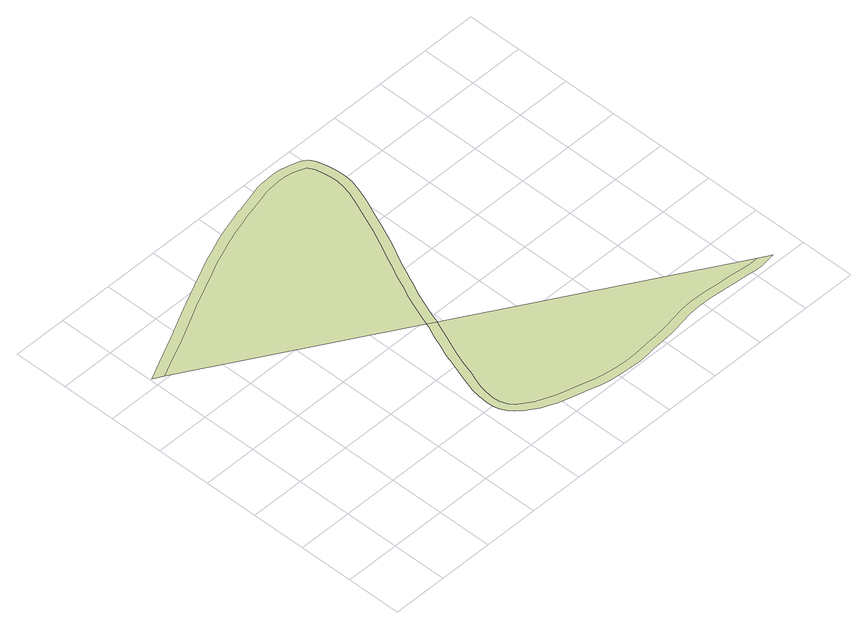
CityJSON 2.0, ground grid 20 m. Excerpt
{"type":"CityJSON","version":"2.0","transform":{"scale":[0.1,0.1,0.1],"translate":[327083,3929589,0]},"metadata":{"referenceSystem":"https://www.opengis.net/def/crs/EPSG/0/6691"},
"CityObjects":{
"landuse1":{"type":"LandUse","attributes":{"class":"203","LandUseDetailAttribute.orgLandUse":"10400","LandUseDetailAttribute.prefecture":"14","LandUseDetailAttribute.city":"14150","LandUseDetailAttribute.note":"都道府県","LandUseDetailAttribute.surveyYear":2015},"geometry":[{"type":"MultiSurface","lod":"1","boundaries":[[[0,1,2,3,4,5,6,7,8,9,10,11,12,13,14,15,16,17,18,19,20,21,22,23,24,25,26,27,28,29,30,31,32,33,34,35,36,37,38,39,40,41,42,43,44,45,46]]]}]},
"landuse2":{"type":"LandUse","attributes":{"class":"215","LandUseDetailAttribute.orgLandUse":"30308","LandUseDetailAttribute.prefecture":"14","LandUseDetailAttribute.city":"14150","LandUseDetailAttribute.note":"都道府県","LandUseDetailAttribute.surveyYear":2015},"geometry":[{"type":"MultiSurface","lod":"1","boundaries":[[[47,48,49,50,51,52,53,54,55,56,57,58,59,60,61,62,63,64,65,66,67,68,69,70,71,72,73,74,75,76,77,78,79,80,81,82,83,84,85,86,87,88,89,90,91,92,45,44,43,42,41,40,39,38,37,36,35,34,33,32,31,30,29,28,27,26,25,24,23,22,21,20,19,18,17,16,15,14,13,12,11,10,9,8,7,6,5,4,3,2,1,0,46,93]]]}]},
"landuse3":{"type":"LandUse","attributes":{"class":"203","LandUseDetailAttribute.orgLandUse":"10400","LandUseDetailAttribute.prefecture":"14","LandUseDetailAttribute.city":"14150","LandUseDetailAttribute.note":"都道府県","LandUseDetailAttribute.surveyYear":2015},"geometry":[{"type":"MultiSurface","lod":"1","boundaries":[[[93,94,95,96,97,98,99,100,101,102,103,104,105,106,107,108,109,110,111,112,113,114,115,116,117,118,119,120,121,122,123,124,125,126,127,128,129,130,131,132,133]]]}]},
"landuse4":{"type":"LandUse","attributes":{"class":"215","LandUseDetailAttribute.orgLandUse":"30308","LandUseDetailAttribute.prefecture":"14","LandUseDetailAttribute.city":"14150","LandUseDetailAttribute.note":"都道府県","LandUseDetailAttribute.surveyYear":2015},"geometry":[{"type":"MultiSurface","lod":"1","boundaries":[[[46,134,135,136,137,138,139,140,141,142,143,144,145,146,147,148,149,150,151,152,153,154,155,156,157,158,159,160,161,162,163,164,165,166,167,168,169,170,171,172,173,174,175,176,133,132,131,130,129,128,127,126,125,124,123,122,121,120,119,118,117,116,115,114,113,112,111,110,109,108,107,106,105,104,103,102,101,100,99,98,97,96,95,94,93]]]}]}
},
"vertices":[
[765,618,0],[782,663,0],[799,707,0],[817,744,0],[830,773,0],[842,801,0],[857,829,0],[872,861,0],[888,894,0],[908,933,0],[933,986,0],[957,1045,0],[981,1102,0],[998,1148,0],[1007,1183,0],[1010,1211,0],[1009,1241,0],[1005,1267,0],[1000,1288,0],[996,1301,0],[991,1309,0],[987,1314,0],[978,1319,0],[963,1324,0],[941,1331,0],[917,1336,0],[894,1337,0],[870,1336,0],[848,1335,0],[826,1332,0],[800,1324,0],[765,1315,0],[724,1305,0],[707,1301,0],[689,1295,0],[642,1282,0],[591,1265,0],[545,1247,0],[506,1232,0],[462,1211,0],[398,1182,0],[326,1149,0],[263,1117,0],[189,1080,0],[89,1034,0],[43,1012,0],[755,589,0],
[796,607,0],[813,651,0],[830,694,0],[847,731,0],[860,759,0],[872,786,0],[886,815,0],[902,847,0],[918,879,0],[938,918,0],[962,972,0],[988,1033,0],[1012,1090,0],[1029,1137,0],[1040,1176,0],[1043,1210,0],[1042,1243,0],[1038,1272,0],[1032,1296,0],[1026,1314,0],[1019,1329,0],[1009,1340,0],[993,1349,0],[973,1356,0],[948,1363,0],[921,1369,0],[894,1370,0],[868,1369,0],[844,1368,0],[819,1364,0],[791,1356,0],[757,1347,0],[717,1337,0],[708,1336,0],[681,1328,0],[632,1314,0],[579,1297,0],[532,1278,0],[493,1263,0],[449,1242,0],[384,1213,0],[312,1179,0],[248,1148,0],[174,1111,0],[74,1064,0],[8,1032,0],[784,572,0],
[781,563,0],[763,520,0],[747,480,0],[731,442,0],[715,400,0],[696,340,0],[685,313,0],[675,284,0],[670,255,0],[667,225,0],[669,203,0],[673,187,0],[681,172,0],[694,154,0],[744,121,0],[747,119,0],[802,95,0],[840,84,0],[872,76,0],[905,67,0],[938,56,0],[974,50,0],[1014,44,0],[1054,42,0],[1091,41,0],[1122,43,0],[1158,48,0],[1199,50,0],[1245,56,0],[1293,63,0],[1338,71,0],[1378,74,0],[1414,74,0],[1452,71,0],[1495,67,0],[1541,63,0],[1586,59,0],[1621,55,0],[1645,55,0],[1652,56,0],
[750,575,0],[732,533,0],[716,492,0],[700,454,0],[697,445,0],[689,420,0],[669,363,0],[657,323,0],[647,291,0],[641,258,0],[639,225,0],[640,198,0],[646,176,0],[657,156,0],[671,139,0],[693,116,0],[734,90,0],[791,65,0],[831,53,0],[863,45,0],[895,36,0],[930,25,0],[969,18,0],[1011,13,0],[1053,10,0],[1092,9,0],[1126,11,0],[1161,16,0],[1202,18,0],[1249,24,0],[1297,31,0],[1342,39,0],[1380,42,0],[1412,42,0],[1449,39,0],[1491,35,0],[1538,31,0],[1582,27,0],[1619,23,0],[1646,23,0],[1666,26,0],[1690,29,0],[1697,30,0]
]}
